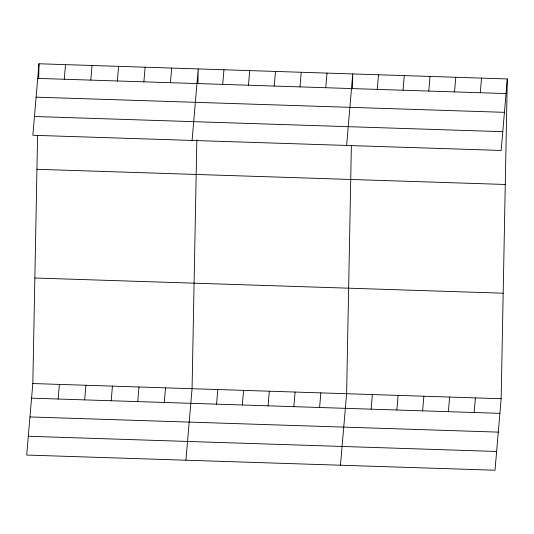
<?xml version="1.0" encoding="UTF-8"?>
<svg xmlns="http://www.w3.org/2000/svg" width="534" height="534" viewBox="0 0 534 534"><rect width="100%" height="100%" fill="white"/><g stroke="black" fill="none" stroke-linecap="round" stroke-linejoin="round"><path stroke-width="0.8" d="M507.3 78.945L501.172 150.454L32.848 135.276L38.982 63.766L507.3 78.945L501.152 398.724L495.018 470.234L26.7 455.055L32.828 383.546L37.6 135.489M38.695 78.605L38.982 63.766M196.846 139.828L192.06 388.705L185.925 460.215M197.927 83.765L198.207 68.926L192.08 140.442M351.372 145.662L346.606 393.712L340.472 465.227M352.467 88.778L352.754 73.939L346.626 145.448M64.267 79.252L65.522 64.627M58.113 399.025L59.367 384.4M90.807 80.107L92.055 65.488M84.652 399.886L85.907 385.261M117.34 80.968L118.595 66.35M111.192 400.747L112.447 386.122M143.88 81.829L145.135 67.204M137.732 401.608L138.98 386.983M170.419 82.69L171.674 68.065M164.265 402.469L165.52 387.844M222.711 84.385L223.966 69.76M216.564 404.165L217.819 389.54M248.47 85.22L249.725 70.595M242.323 404.999L243.571 390.374M274.229 86.054L275.484 71.429M268.075 405.833L269.33 391.208M299.988 86.888L301.243 72.264M293.833 406.668L295.088 392.043M325.747 87.723L326.995 73.105M319.592 407.502L320.847 392.877M377.258 89.392L378.513 74.773M371.11 409.171L372.365 394.546M403.016 90.233L404.271 75.608M396.862 410.005L398.117 395.38M428.775 91.067L430.03 76.442M422.621 410.84L423.876 396.215M454.534 91.901L455.782 77.276M448.38 411.674L449.635 397.056M480.286 92.736L481.541 78.111M474.139 412.508L475.394 397.89M37.727 78.391L506.045 93.57M36.118 97.161L504.436 112.34M34.463 116.505L502.781 131.684M36.953 169.291L505.271 184.47M34.864 278.014L503.182 293.199M32.828 383.546L501.152 398.724M31.579 398.164L499.897 413.343M29.971 416.941L498.289 432.119M28.309 436.278L496.627 451.464"/></g></svg>
